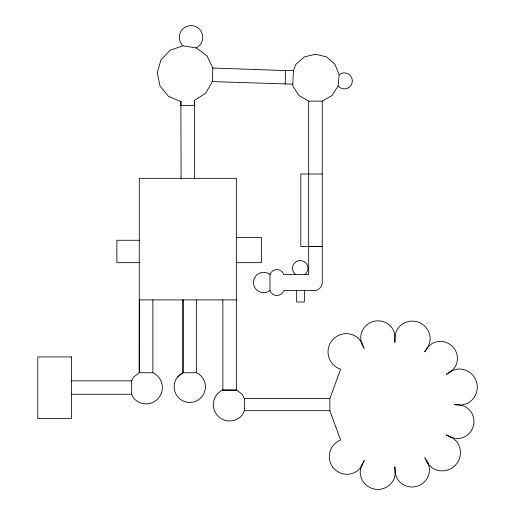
<?xml version="1.0" encoding="UTF-8"?>
<svg xmlns="http://www.w3.org/2000/svg" width="515" height="515" viewBox="0 0 515 515"><rect width="100%" height="100%" fill="white"/><g stroke="black" fill="none" stroke-linecap="round" stroke-linejoin="round"><path stroke-width="0.77" d="M177.566 377.083L183.005 372.744L183.005 299.91L183.005 372.744A15.637 15.637 0 0 0 177.572 396.576A15.637 15.637 0 0 0 202.022 396.576A15.637 15.637 0 0 0 196.588 372.744L196.588 299.91M292.848 84.17L292.816 85.973L298.906 95.481L308.672 101.14L322.248 101.14L332.014 95.481L338.104 85.973L339.166 74.739L334.962 64.259L326.426 56.875L315.457 54.217L304.487 56.875L295.958 64.259L293.415 70.6L292.848 84.17L212.367 81.589L205.678 93.254L194.47 100.386L194.651 105.491L180.868 105.491M212.367 81.589L212.862 67.742M285.156 84.17L285.638 70.6L293.415 70.6M329.858 398.584L340.608 369.249A18.237 18.237 0 0 1 330.327 343.067A18.237 18.237 0 0 1 357.983 337.917L362.09 342.816L364.253 348.829L361.511 343.679L360.622 337.911A17.381 17.381 0 0 1 393.827 331.01L395.314 336.656L394.844 342.469L394.677 336.347L396.595 330.521A17.825 17.825 0 0 1 430.025 340.956L428.293 346.833L424.675 351.777L427.669 347.046L432.034 343.544A17.04 17.04 0 0 1 454.803 367.446L451.089 371.643L446.222 374.405L451.41 370.748L457.539 369.094A18.167 18.167 0 0 1 466.532 403.786L460.371 405.324L454.063 404.648L459.702 404.655L465.039 406.496A17.098 17.098 0 0 1 456.708 438.613L451.153 437.628L446.222 434.892L452.099 437.357L456.773 441.696A18.218 18.218 0 0 1 431.982 467.723L427.418 463.268L424.675 457.513L427.959 462.386L429.439 468.071A17.439 17.439 0 0 1 396.923 478.216L394.915 472.699L394.844 466.822L395.514 472.815L394.123 478.686A17.677 17.677 0 0 1 360.191 471.637L361.253 465.702L364.253 460.468L361.936 466.056L357.867 470.53A17.703 17.703 0 0 1 331.576 465.283A17.703 17.703 0 0 1 340.608 440.048L329.858 410.706L329.858 398.584L244.374 398.584L242.237 394.303L236.443 389.849L222.866 389.849A16.306 16.306 0 0 0 216.841 414.755A16.306 16.306 0 0 0 242.468 414.755L244.374 410.706L244.374 398.584M131.666 380.862L133.494 377.199L139.288 372.744L152.865 372.744A16.306 16.306 0 0 1 158.89 397.644A16.306 16.306 0 0 1 133.263 397.644L131.666 394.252L131.666 380.862L71.488 380.862M285.638 70.6L212.85 68.019L207.004 55.91L196.202 47.901L182.915 45.829L170.182 50.161L160.925 59.907L157.249 72.84L159.998 86.005L168.547 96.382L181.074 101.642M180.887 101.603L181.074 178.325M322.248 174.031L300.818 173.973L300.818 246.466L322.248 246.408M236.443 237.576L261.536 237.576L261.536 262.669L236.443 262.669M139.288 240.267L116.879 240.267L116.879 262.669L139.288 262.669M236.443 299.91L139.288 299.91L139.262 372.738L139.288 178.325L236.443 178.325L236.443 390.357L222.866 390.357L222.866 299.872M183.005 372.744L196.588 372.744M71.488 394.252L131.666 394.252M244.374 410.706L329.858 410.706M308.672 246.408L322.248 246.466M322.248 101.14L322.248 282.497A8.124 8.124 0 0 1 312.515 290.46L283.746 290.46A7.197 7.197 0 0 1 269.995 290.46A10.191 10.191 0 0 1 256.161 289.436A10.191 10.191 0 0 1 256.161 275.564A10.191 10.191 0 0 1 269.995 274.54A7.236 7.236 0 0 1 283.746 274.54L308.672 274.54L308.672 101.14M304.371 290.46L304.371 302.015L296.659 302.015L296.659 290.46M269.995 274.54L269.995 290.46M194.651 178.325L194.516 100.361M180.887 101.584L180.939 105.491M152.865 299.91L152.865 372.744M295.655 274.54A7.751 7.751 0 0 1 294.477 263.094A7.751 7.751 0 0 1 305.981 263.094A7.751 7.751 0 0 1 304.803 274.54M339.166 74.739A8.034 8.034 0 0 1 350.503 75.763A8.034 8.034 0 0 1 349.428 87.093A8.034 8.034 0 0 1 338.104 85.973M182.915 45.829A11.742 11.742 0 0 1 183.578 28.286A11.742 11.742 0 0 1 200.921 30.997A11.742 11.742 0 0 1 196.202 47.901M71.488 356.927L37.795 356.927L37.795 418.521L71.488 418.521L71.488 356.927"/></g></svg>
